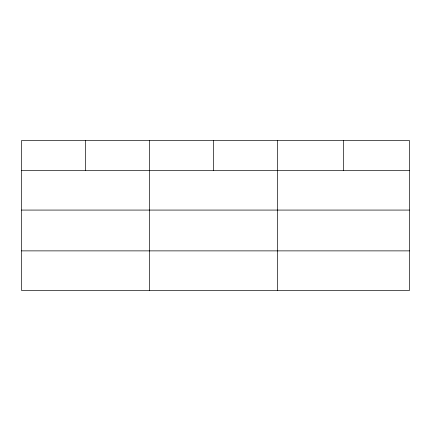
<?xml version="1.0" encoding="UTF-8"?>
<svg xmlns="http://www.w3.org/2000/svg" width="431" height="431" viewBox="0 0 431 431"><rect width="100%" height="100%" fill="white"/><g stroke="black" fill="none" stroke-linecap="round" stroke-linejoin="round"><path stroke-width="0.65" d="M409.45 210.075L409.45 140.522L21.55 140.522L21.55 290.478L409.45 290.478L409.45 210.075L21.55 210.075M21.55 170.477L409.45 170.477M21.55 250.874L409.45 250.874M343.507 140.522L343.507 170.477M277.564 140.522L277.564 290.478M213.56 140.522L213.56 170.477M149.557 140.522L149.557 290.478M85.553 140.522L85.553 170.477"/></g></svg>
